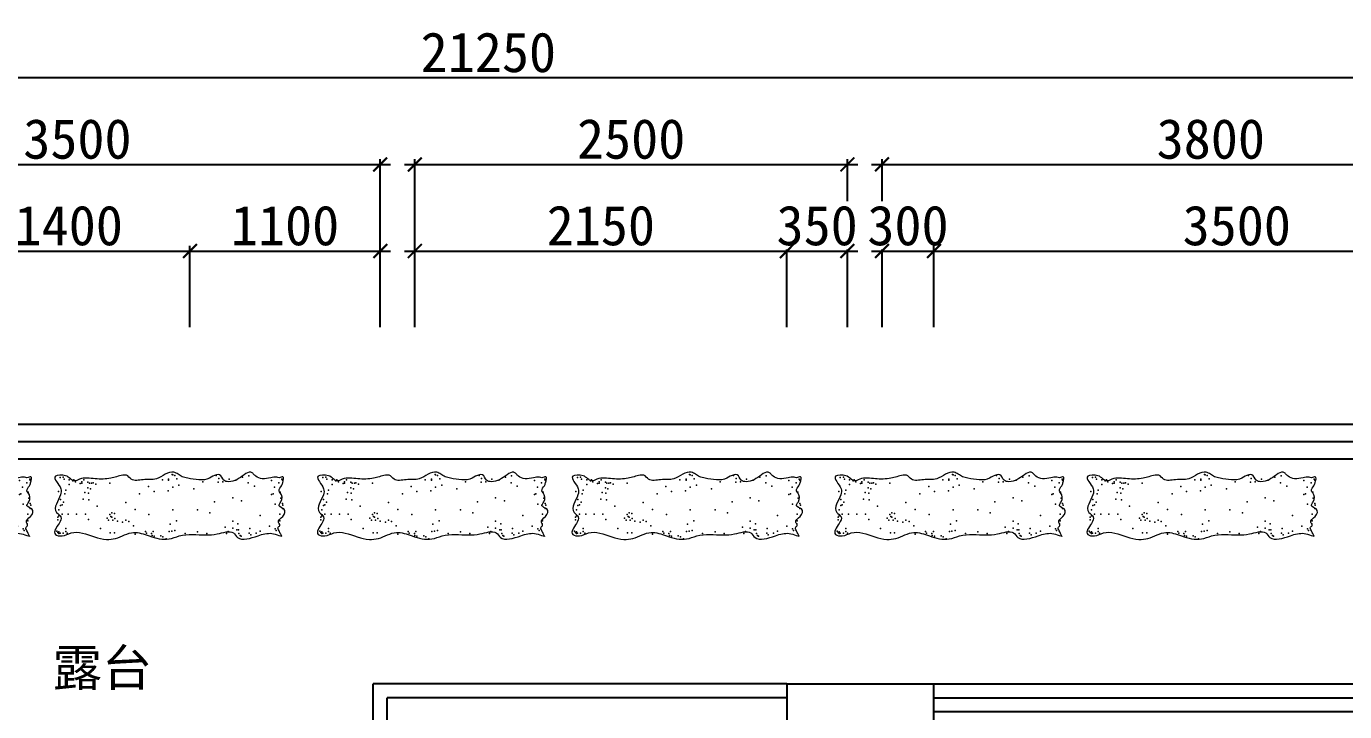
# Model space of a CAD drawing. Header units: millimetres. Extents: x -41640 to 3079702, y -5257903 to 68462.
# Drawn here: x -29616 to -21998, y 51537 to 55494 of the extents above; entities that cross this region are included whole.
import ezdxf

# ---------------------------------------------------------------- set-up
doc = ezdxf.new("R2010")
doc.units = ezdxf.units.MM
doc.header["$LTSCALE"] = 10
doc.layers.get('0').update_dxf_attribs({"color": 255})
doc.layers.get('Defpoints').update_dxf_attribs({"color": 255})
doc.layers.add('LIN植物', color=102, linetype='Continuous', lineweight=5)
doc.layers.add('标注', color=250, linetype='Continuous', lineweight=0)
doc.layers.add('WALL', color=255, linetype='Continuous')
doc.styles.get("Standard").update_dxf_attribs({"font": ''})
doc.styles.add('邓林', font='simhei.ttf')
doc.styles.get('Standard').set_extended_font_data('SimSun')
doc.dimstyles.get("Standard").update_dxf_attribs({"dimtxt": 0.18, "dimasz": 0.18, "dimexe": 0.18, "dimexo": 0.0625, "dimgap": 0.09, "dimtad": 0, "dimtih": 1, "dimtoh": 1, "dimdec": 4, "dimzin": 0, "dimdsep": 46, "dimtxsty": 'Standard', "dimcen": 0.09, "dimadec": 0, "dimazin": 0, "dimtfac": 1, "dimtdec": 4, "dimtofl": 0, "dimtmove": 0, "dimatfit": 3, "dimfxl": 1, "dimtolj": 1, "dimtzin": 0, "dimarcsym": 0})

# ---------------------------------------------------------------- blocks, each defined once
blk = doc.blocks.new('_ArchTick')
at = {"color": 0, "linetype": 'ByBlock', "const_width": 0.15}
blk.add_lwpolyline([(-0.5, -0.5), (0.5, 0.5)], dxfattribs=at)
blk = doc.blocks.new('*D518')
at = {"color": 8, "lineweight": -2}
for p, q in [((-31071.1, 53757), (-31071.1, 54727)), ((-27571.1, 53757), (-27571.1, 54727)), ((-31131.1, 54697), (-27511.1, 54697))]:
    blk.add_line(p, q, dxfattribs=at)
at = {"layer": 'Defpoints', "color": 0, "lineweight": 30}
for p in [(-27571.1, 54697), (-31071.1, 53697, 0), (-27571.1, 53697, 0)]:
    blk.add_point(p, dxfattribs=at)
at = {"color": 8, "lineweight": -2, "xscale": 80, "yscale": 80, "zscale": 80, "rotation": 180}
blk.add_blockref('_ArchTick', (-31071.1, 54697), dxfattribs=at)
at = {"color": 8, "lineweight": -2, "xscale": 80, "yscale": 80, "zscale": 80}
blk.add_blockref('_ArchTick', (-27571.1, 54697), dxfattribs=at)
at = {"color": 45, "insert": (-29321.1, 54843.3), "char_height": 230, "attachment_point": 5, "style": '邓林', "bg_fill": 3, "box_fill_scale": 1.1, "bg_fill_color": 256, "bg_fill_true_color": 13158600, "bg_fill_transparency": 5539552}
blk.add_mtext('3500', dxfattribs=at)
blk = doc.blocks.new('_Dot')
at = {"color": 0, "linetype": 'ByBlock', "lineweight": -2}
blk.add_line((-0.5, 0), (-1, 0), dxfattribs=at)
at = {"color": 0, "linetype": 'ByBlock', "const_width": 0.5}
blk.add_lwpolyline([(-0.25, 0, 1), (0.25, 0, 1)], format="xyb", close=True, dxfattribs=at)
blk = doc.blocks.new('DOT')
at = {"color": 0, "linetype": 'ByBlock'}
blk.add_line((-0.35, 0), (-1, 0), dxfattribs=at)
at = {"color": 0, "linetype": 'ByBlock', "const_width": 0.35}
blk.add_lwpolyline([(-0.175, 0, 1), (0.175, 0, 1)], format="xyb", close=True, dxfattribs=at)
blk = doc.blocks.new('*D519')
at = {"color": 8, "lineweight": -2}
for p, q in [((-27371.1, 53757), (-27371.1, 54727)), ((-24871.3, 53757), (-24871.3, 54727)), ((-27431.1, 54697), (-24811.3, 54697))]:
    blk.add_line(p, q, dxfattribs=at)
at = {"layer": 'Defpoints', "color": 0, "lineweight": 30}
for p in [(-24871.3, 54697), (-27371.1, 53697, 0), (-24871.3, 53697, 0)]:
    blk.add_point(p, dxfattribs=at)
at = {"color": 8, "lineweight": -2, "xscale": 80, "yscale": 80, "zscale": 80, "rotation": 180}
blk.add_blockref('_ArchTick', (-27371.1, 54697), dxfattribs=at)
at = {"color": 8, "lineweight": -2, "xscale": 80, "yscale": 80, "zscale": 80}
blk.add_blockref('_ArchTick', (-24871.3, 54697), dxfattribs=at)
at = {"color": 45, "insert": (-26121.2, 54843.3), "char_height": 230, "attachment_point": 5, "style": '邓林', "bg_fill": 3, "box_fill_scale": 1.1, "bg_fill_color": 256, "bg_fill_true_color": 13158600, "bg_fill_transparency": 14609552}
blk.add_mtext('2500', dxfattribs=at)
blk = doc.blocks.new('*D520')
at = {"color": 8, "lineweight": -2}
for p, q in [((-24671.3, 53757), (-24671.3, 54727)), ((-20871.3, 53757), (-20871.3, 54727)), ((-24731.3, 54697), (-20811.3, 54697))]:
    blk.add_line(p, q, dxfattribs=at)
at = {"layer": 'Defpoints', "color": 0, "lineweight": 30}
for p in [(-20871.3, 54697), (-24671.3, 53697, 0), (-20871.3, 53697, 0)]:
    blk.add_point(p, dxfattribs=at)
at = {"color": 8, "lineweight": -2, "xscale": 80, "yscale": 80, "zscale": 80, "rotation": 180}
blk.add_blockref('_ArchTick', (-24671.3, 54697), dxfattribs=at)
at = {"color": 8, "lineweight": -2, "xscale": 80, "yscale": 80, "zscale": 80}
blk.add_blockref('_ArchTick', (-20871.3, 54697), dxfattribs=at)
at = {"color": 45, "insert": (-22771.3, 54843.3), "char_height": 230, "attachment_point": 5, "style": '邓林', "bg_fill": 3, "box_fill_scale": 1.1, "bg_fill_color": 256, "bg_fill_true_color": 13158600, "bg_fill_transparency": 14614432}
blk.add_mtext('3800', dxfattribs=at)
blk = doc.blocks.new('*D522')
at = {"color": 8, "lineweight": -2}
for p, q in [((-16261.1, 55197), (-37631.3, 55197)), ((-37571.3, 53757), (-37571.3, 55227)), ((-16321.1, 53757), (-16321.1, 55227))]:
    blk.add_line(p, q, dxfattribs=at)
at = {"layer": 'Defpoints', "color": 0, "lineweight": 30}
for p in [(-37571.3, 55197), (-37571.3, 53697, 0), (-16321.1, 53697, 0)]:
    blk.add_point(p, dxfattribs=at)
at = {"color": 8, "lineweight": -2, "xscale": 80, "yscale": 80, "zscale": 80, "rotation": 180}
blk.add_blockref('_ArchTick', (-37571.3, 55197), dxfattribs=at)
at = {"color": 8, "lineweight": -2, "xscale": 80, "yscale": 80, "zscale": 80}
blk.add_blockref('_ArchTick', (-16321.1, 55197), dxfattribs=at)
at = {"color": 45, "insert": (-26946.2, 55343.3), "char_height": 230, "attachment_point": 5, "style": '邓林', "bg_fill": 3, "box_fill_scale": 1.1, "bg_fill_color": 256, "bg_fill_true_color": 13158600, "bg_fill_transparency": 12750096}
blk.add_mtext('21250', dxfattribs=at)
blk = doc.blocks.new('*D550')
at = {"color": 8, "lineweight": -2}
for p, q in [((-30131.1, 54197), (-28611.1, 54197)), ((-30071.1, 53757), (-30071.1, 54227)), ((-28671.1, 53757), (-28671.1, 54227))]:
    blk.add_line(p, q, dxfattribs=at)
at = {"layer": 'Defpoints', "color": 0, "lineweight": 30}
for p in [(-28671.1, 54197), (-30071.1, 53697, 0), (-28671.1, 53697, 0)]:
    blk.add_point(p, dxfattribs=at)
at = {"color": 8, "lineweight": -2, "xscale": 80, "yscale": 80, "zscale": 80, "rotation": 180}
blk.add_blockref('_ArchTick', (-30071.1, 54197), dxfattribs=at)
at = {"color": 8, "lineweight": -2, "xscale": 80, "yscale": 80, "zscale": 80}
blk.add_blockref('_ArchTick', (-28671.1, 54197), dxfattribs=at)
at = {"color": 45, "insert": (-29371.1, 54343.3), "char_height": 230, "attachment_point": 5, "style": '邓林', "bg_fill": 3, "box_fill_scale": 1.1, "bg_fill_color": 256, "bg_fill_true_color": 13158600, "bg_fill_transparency": 14704704}
blk.add_mtext('1400', dxfattribs=at)
blk = doc.blocks.new('*D551')
at = {"color": 8, "lineweight": -2}
for p, q in [((-28731.1, 54197), (-27511.1, 54197)), ((-28671.1, 53757), (-28671.1, 54227)), ((-27571.1, 53757), (-27571.1, 54227))]:
    blk.add_line(p, q, dxfattribs=at)
at = {"layer": 'Defpoints', "color": 0, "lineweight": 30}
for p in [(-27571.1, 54197), (-28671.1, 53697, 0), (-27571.1, 53697, 0)]:
    blk.add_point(p, dxfattribs=at)
at = {"color": 8, "lineweight": -2, "xscale": 80, "yscale": 80, "zscale": 80, "rotation": 180}
blk.add_blockref('_ArchTick', (-28671.1, 54197), dxfattribs=at)
at = {"color": 8, "lineweight": -2, "xscale": 80, "yscale": 80, "zscale": 80}
blk.add_blockref('_ArchTick', (-27571.1, 54197), dxfattribs=at)
at = {"color": 45, "insert": (-28121.1, 54343.3), "char_height": 230, "attachment_point": 5, "style": '邓林', "bg_fill": 3, "box_fill_scale": 1.1, "bg_fill_color": 256, "bg_fill_true_color": 13158600, "bg_fill_transparency": 5541100}
blk.add_mtext('1100', dxfattribs=at)
blk = doc.blocks.new('*D552')
at = {"color": 8, "lineweight": -2}
for p, q in [((-27431.1, 54197), (-25161.3, 54197)), ((-27371.1, 53757), (-27371.1, 54227)), ((-25221.3, 53757), (-25221.3, 54227))]:
    blk.add_line(p, q, dxfattribs=at)
at = {"layer": 'Defpoints', "color": 0, "lineweight": 30}
for p in [(-25221.3, 54197), (-27371.1, 53697, 0), (-25221.3, 53697, 0)]:
    blk.add_point(p, dxfattribs=at)
at = {"color": 8, "lineweight": -2, "xscale": 80, "yscale": 80, "zscale": 80, "rotation": 180}
blk.add_blockref('_ArchTick', (-27371.1, 54197), dxfattribs=at)
at = {"color": 8, "lineweight": -2, "xscale": 80, "yscale": 80, "zscale": 80}
blk.add_blockref('_ArchTick', (-25221.3, 54197), dxfattribs=at)
at = {"color": 45, "insert": (-26296.2, 54343.3), "char_height": 230, "attachment_point": 5, "style": '邓林', "bg_fill": 3, "box_fill_scale": 1.1, "bg_fill_color": 256, "bg_fill_true_color": 13158600, "bg_fill_transparency": 12750096}
blk.add_mtext('2150', dxfattribs=at)
blk = doc.blocks.new('*D553')
at = {"color": 8, "lineweight": -2}
for p, q in [((-25281.3, 54197), (-24811.3, 54197)), ((-25221.3, 53757), (-25221.3, 54227)), ((-24871.3, 53757), (-24871.3, 54227))]:
    blk.add_line(p, q, dxfattribs=at)
at = {"layer": 'Defpoints', "color": 0, "lineweight": 30}
for p in [(-25221.3, 53697, 0), (-24871.3, 53697, 0)]:
    blk.add_point(p, dxfattribs=at)
at = {"color": 45, "insert": (-25046.3, 54343.3), "char_height": 230, "attachment_point": 5, "style": '邓林', "bg_fill": 3, "box_fill_scale": 1.1, "bg_fill_color": 256, "bg_fill_true_color": 13158600, "bg_fill_transparency": 14719472}
blk.add_mtext('350', dxfattribs=at)
at = {"layer": 'Defpoints', "color": 0, "lineweight": 30}
blk.add_point((-24871.3, 54197), dxfattribs=at)
at = {"color": 8, "lineweight": -2, "xscale": 80, "yscale": 80, "zscale": 80, "rotation": 180}
blk.add_blockref('_ArchTick', (-25221.3, 54197), dxfattribs=at)
at = {"color": 8, "lineweight": -2, "xscale": 80, "yscale": 80, "zscale": 80}
blk.add_blockref('_ArchTick', (-24871.3, 54197), dxfattribs=at)
blk = doc.blocks.new('*D554')
at = {"color": 8, "lineweight": -2}
for p, q in [((-24731.3, 54197), (-24311.3, 54197)), ((-24671.3, 53757), (-24671.3, 54227)), ((-24371.3, 53757), (-24371.3, 54227))]:
    blk.add_line(p, q, dxfattribs=at)
at = {"layer": 'Defpoints', "color": 0, "lineweight": 30}
for p in [(-24671.3, 53697, 0), (-24371.3, 53697, 0)]:
    blk.add_point(p, dxfattribs=at)
at = {"color": 45, "insert": (-24521.3, 54343.3), "char_height": 230, "attachment_point": 5, "style": '邓林', "bg_fill": 3, "box_fill_scale": 1.1, "bg_fill_color": 256, "bg_fill_true_color": 13158600, "bg_fill_transparency": 5541616}
blk.add_mtext('300', dxfattribs=at)
at = {"layer": 'Defpoints', "color": 0, "lineweight": 30}
blk.add_point((-24371.3, 54197), dxfattribs=at)
at = {"color": 8, "lineweight": -2, "xscale": 80, "yscale": 80, "zscale": 80, "rotation": 180}
blk.add_blockref('_ArchTick', (-24671.3, 54197), dxfattribs=at)
at = {"color": 8, "lineweight": -2, "xscale": 80, "yscale": 80, "zscale": 80}
blk.add_blockref('_ArchTick', (-24371.3, 54197), dxfattribs=at)
blk = doc.blocks.new('*D555')
at = {"color": 8, "lineweight": -2}
for p, q in [((-24431.3, 54197), (-20811.3, 54197)), ((-24371.3, 53757), (-24371.3, 54227)), ((-20871.3, 53757), (-20871.3, 54227))]:
    blk.add_line(p, q, dxfattribs=at)
at = {"layer": 'Defpoints', "color": 0, "lineweight": 30}
for p in [(-20871.3, 54197), (-24371.3, 53697, 0), (-20871.3, 53697, 0)]:
    blk.add_point(p, dxfattribs=at)
at = {"color": 8, "lineweight": -2, "xscale": 80, "yscale": 80, "zscale": 80, "rotation": 180}
blk.add_blockref('_ArchTick', (-24371.3, 54197), dxfattribs=at)
at = {"color": 8, "lineweight": -2, "xscale": 80, "yscale": 80, "zscale": 80}
blk.add_blockref('_ArchTick', (-20871.3, 54197), dxfattribs=at)
at = {"color": 45, "insert": (-22621.3, 54343.3), "char_height": 230, "attachment_point": 5, "style": '邓林', "bg_fill": 3, "box_fill_scale": 1.1, "bg_fill_color": 256, "bg_fill_true_color": 13158600, "bg_fill_transparency": 5541616}
blk.add_mtext('3500', dxfattribs=at)
blk = doc.blocks.new('4545y')
at = {"layer": 'LIN植物', "color": 251, "ltscale": 100}
blk.add_open_spline([(934417.6, -2456740.6), (934417.6, -2456740.6), (934417.6, -2456740.6), (934417.6, -2456740.6), (934417.6, -2456740.6), (934417.6, -2456740.6), (934409.9, -2456763.2), (934394.6, -2456807.7), (934417.8, -2456883.1), (934449.6, -2456973.4), (934378.1, -2457010.4), (934407.6, -2457088.3), (934412.3, -2457181.6), (934400.5, -2457275.9), (934443.6, -2457372.3), (934419.4, -2457459.3), (934380.7, -2457558.5), (934429.6, -2457630.3), (934437.7, -2457706.2), (934417.3, -2457784.2), (934378.9, -2457873.6), (934420.8, -2457934.3), (934407.2, -2458003.4), (934354.4, -2457962.1), (934310.9, -2457939.4), (934271.7, -2458003.9), (934210.4, -2457952), (934145.7, -2457942.3), (934082.1, -2458015.7), (934079.2, -2457924.8), (934100.2, -2457900.2), (934119.2, -2457875.6), (934093.1, -2457830.1), (934104.8, -2457762.5), (934105.5, -2457680), (934084.6, -2457628.6), (934080.1, -2457583.3), (934120.3, -2457562.9), (934102.5, -2457493.9), (934115, -2457415.4), (934051.1, -2457354), (934077.9, -2457306.8), (934093.5, -2457285.1), (934105.7, -2457227.3), (934118.7, -2457152.5), (934080.3, -2457108.9), (934078, -2457069.2), (934113.2, -2457067), (934125.8, -2457005.4), (934093, -2456965.2), (934060, -2456916), (934075.7, -2456894.4), (934094, -2456881.6), (934106.7, -2456844.4), (934098.2, -2456806), (934090.6, -2456774.1), (934100.2, -2456752.9), (934080.7, -2456722.9), (934122.1, -2456734.4), (934143.8, -2456741.3), (934163.5, -2456761.5), (934190, -2456738.7), (934219.7, -2456734.1), (934254.5, -2456766), (934265.4, -2456712.6), (934311.1, -2456729), (934333.5, -2456769.7), (934358, -2456744.9), (934369.4, -2456765.6), (934385.9, -2456756.3), (934400.3, -2456749), (934412.2, -2456743.3), (934417.6, -2456740.6)], degree=3, knots=[0, 0, 0, 0, 0, 7.118735, 14.237469, 28.474939, 56.949877, 113.899754, 224.695421, 402.774148, 464.078728, 609.579652, 712.252982, 948.95997, 1045.851429, 1226.110888, 1370.821362, 1544.484223, 1625.810986, 1736.606653, 1950.569631, 2037.401062, 2098.678517, 2221.315264, 2293.068762, 2354.373341, 2545.697732, 2610.449349, 2753.215627, 2845.126274, 2898.882043, 2937.645712, 2988.632475, 3128.464403, 3268.295154, 3380.517583, 3412.762249, 3473.587673, 3581.205943, 3699.924312, 3870.73971, 3914.075777, 3960.318129, 4011.30601, 4204.775183, 4279.450715, 4306.321074, 4376.430419, 4422.351685, 4581.075814, 4646.021125, 4672.89901, 4707.326444, 4772.271755, 4848.274751, 4902.285102, 4924.443778, 4960.270648, 5025.317244, 5059.330399, 5117.250622, 5141.299743, 5238.2572, 5284.205635, 5337.962347, 5419.350583, 5494.05423, 5528.067384, 5559.422074, 5581.596625, 5622.550323, 5656.416534, 5656.416534, 5656.416534, 5656.416534], dxfattribs=at)
at = {"layer": 'LIN植物', "color": 250, "ltscale": 100}
for p in [(934105.4, -2456739.9), (934110.1, -2456737), (934124.3, -2456756.8), (934176.2, -2456748.4), (934209.2, -2456745.5), (934237.6, -2456737), (934247, -2456734.2), (934265.9, -2456737), (934296.6, -2456751.2), (934332, -2456751.2), (934348.5, -2456754), (934386.3, -2456771), (934112.5, -2456796.5), (934147.9, -2456779.5), (934185.6, -2456788), (934188, -2456796.5), (934242.3, -2456776.7), (934362.7, -2456807.8), (934376.8, -2456776.7), (934143.2, -2456889.9), (934303.7, -2456858.7), (934374.5, -2456915.3), (934388.6, -2456858.7), (934400.4, -2456881.4), (934400.4, -2456918.2), (934409.9, -2456909.7), (934086.5, -2456921), (934093.6, -2456955), (934110.1, -2456991.7), (934124.3, -2456923.8), (934223.4, -2456960.6), (934348.5, -2456980.4), (934381.6, -2456977.6), (934381.6, -2456986.1), (934402.8, -2456974.8), (934412.2, -2456969.1), (934417, -2456963.4), (934105.4, -2457028.5), (934119.6, -2457062.5), (934206.9, -2457008.7), (934334.3, -2457008.7), (934367.4, -2457051.2), (934372.1, -2457008.7), (934391, -2457034.2), (934402.8, -2457042.7), (934084.2, -2457099.3), (934100.7, -2457085.1), (934121.9, -2457088), (934228.1, -2457107.8), (934289.5, -2457133.3), (934119.6, -2457172.9), (934273, -2457201.2), (934393.4, -2457201.2), (934402.8, -2457150.2), (934157.3, -2457221), (934402.8, -2457269.1), (934079.4, -2457339.9), (934081.8, -2457337), (934084.2, -2457325.7), (934103, -2457314.4), (934138.4, -2457303.1), (934147.9, -2457337), (934273, -2457337), (934332, -2457317.2), (934350.9, -2457351.2), (934386.3, -2457325.7), (934388.6, -2457342.7), (934105.4, -2457359.7), (934107.8, -2457393.6), (934110.1, -2457359.7), (934169.1, -2457362.5), (934391, -2457356.8), (934414.6, -2457402.1), (934419.3, -2457390.8), (934431.1, -2457373.8), (934145.5, -2457470), (934171.5, -2457438.9), (934298.9, -2457467.2), (934391, -2457444.6), (934391, -2457487), (934400.4, -2457481.4), (934402.8, -2457453.1), (934412.2, -2457450.2), (934417, -2457438.9), (934185.6, -2457518.2), (934270.6, -2457543.6), (934360.3, -2457552.1), (934405.2, -2457543.6), (934232.9, -2457594.6), (934329.6, -2457594.6), (934334.3, -2457639.9), (934336.7, -2457577.6), (934339.1, -2457611.6), (934126.6, -2457682.3), (934289.5, -2457671), (934291.9, -2457656.8), (934298.9, -2457682.3), (934308.4, -2457676.6), (934313.1, -2457671), (934317.8, -2457696.5), (934320.2, -2457654), (934329.6, -2457665.3), (934329.6, -2457688), (934398.1, -2457656.8), (934398.1, -2457679.5), (934124.3, -2457772.9), (934126.6, -2457781.4), (934131.4, -2457758.7), (934251.7, -2457750.2), (934374.5, -2457733.3), (934107.8, -2457823.8), (934119.6, -2457835.1), (934121.9, -2457801.2), (934126.6, -2457792.7), (934126.6, -2457835.1), (934129, -2457843.6), (934152.6, -2457801.2), (934157.3, -2457787), (934178.6, -2457818.2), (934180.9, -2457798.3), (934214, -2457826.6), (934218.7, -2457795.5), (934296.6, -2457815.3), (934324.9, -2457798.3), (934107.8, -2457877.6), (934107.8, -2457903.1), (934114.8, -2457883.3), (934119.6, -2457869.1), (934133.7, -2457903.1), (934164.4, -2457922.9), (934185.6, -2457928.5), (934296.6, -2457863.4), (934296.6, -2457908.7), (934374.5, -2457922.9), (934391, -2457922.9), (934400.4, -2457914.4), (934093.6, -2457937), (934096, -2457954), (934105.4, -2457931.4), (934171.5, -2457962.5), (934216.3, -2457951.2), (934230.5, -2457934.2), (934244.7, -2457942.7), (934249.4, -2457951.2), (934273, -2457959.7), (934296.6, -2457942.7), (934306, -2457959.7), (934313.1, -2457965.3), (934327.3, -2457965.3), (934388.6, -2457971), (934393.4, -2457959.7), (934395.7, -2457965.3), (934400.4, -2457937), (934400.4, -2457954), (934402.8, -2457959.7)]:
    blk.add_point(p, dxfattribs=at)

msp = doc.modelspace()

# ---------------------------------------------------------------- linework, layer by layer
at = {"color": 45}
for p, q in [((-37811.3, 53197), (-16081.1, 53197)), ((-37571.3, 52997), (-16321.1, 52997)), ((-25221.3, 51697), (-27611.1, 51697)), ((-24371.3, 51697), (-20631.3, 51697))]:
    msp.add_line(p, q, dxfattribs=at)
at = {"color": 8}
for p, q in [((-37691.3, 53097), (-16201.1, 53097)), ((-25221.3, 51617), (-27531.1, 51617)), ((-24371.3, 51617), (-20711.3, 51617)), ((-24371.3, 51537), (-20791.3, 51537))]:
    msp.add_line(p, q, dxfattribs=at)
at = {"color": 45, "ltscale": 0.5}
msp.add_line((-27611.1, 51057), (-27611.1, 51697), dxfattribs=at)
at = {"color": 7}
for p, q in [((-25221.3, 51697), (-25221.3, 51457)), ((-25221.3, 51697), (-24371.3, 51697)), ((-24371.3, 51457), (-24371.3, 51697))]:
    msp.add_line(p, q, dxfattribs=at)
at = {"color": 8, "ltscale": 0.5}
msp.add_line((-27531.1, 51057), (-27531.1, 51617), dxfattribs=at)

# ---------------------------------------------------------------- block references
at = {"layer": '标注', "color": 8, "xscale": 1.05599999986589, "yscale": 1.05599999986589, "zscale": 1.055999999754131, "rotation": 270}
for p in [(2564720.9, 1039294.1, 0), (2566177.9, 1039294.1, 0), (2567696.7, 1039294.1, 0), (2569168, 1039294.1, 0), (2570686.8, 1039294.1, 0), (2572143.8, 1039294.1, 0)]:
    msp.add_blockref('4545y', p, dxfattribs=at)

# ---------------------------------------------------------------- texts
at = {"layer": 'WALL', "color": 45, "linetype": 'ByBlock', "insert": (-29466, 51896.4), "char_height": 211.2, "width": 1868.847, "attachment_point": 1, "style": '邓林'}
msp.add_mtext('露台', dxfattribs=at)

# ---------------------------------------------------------------- dimensions: what is measured, and where the dimension line sits
at = {"color": 45}
for base, p1, p2, picture, middle in [((-27571.1, 54697, 0), (-31071.1, 53697), (-27571.1, 53697), '*D518', (-29321.1, 54843.3, 0)), ((-24871.3, 54697, 0), (-27371.1, 53697), (-24871.3, 53697), '*D519', (-26121.2, 54843.3, 0)), ((-20871.3, 54697, 0), (-24671.3, 53697), (-20871.3, 53697), '*D520', (-22771.3, 54843.3, 0))]:
    dim = msp.add_linear_dim(base=base, p1=p1, p2=p2, dimstyle='Standard', override={"dimtxt": 230, "dimasz": 80, "dimexe": 30, "dimexo": 60, "dimgap": 30, "dimtad": 1, "dimtih": 0, "dimtoh": 0, "dimdec": 0, "dimzin": 8, "dimdsep": 44, "dimtxsty": '邓林', "dimblk": 'ArchTick', "dimcen": 2.5, "dimdle": 60, "dimclrd": 8, "dimclre": 8, "dimclrt": 45, "dimtdec": 0, "dimtofl": 1, "dimtmove": 1, "dimldrblk": 'Dot', "dimfxl": 5, "dimtfill": 1, "dimtolj": 0, "dimtzin": 8}, dxfattribs=at)
    dim.commit()
    dim.dimension.update_dxf_attribs({"geometry": picture, "text_midpoint": middle})

# ---------------------------------------------------------------- next in the draw order: dimensions: what is measured, and where the dimension line sits
dim = msp.add_linear_dim(base=(-37571.3, 55197, 0), p1=(-16321.1, 53697), p2=(-37571.3, 53697), dimstyle='Standard', override={"dimtxt": 230, "dimasz": 80, "dimexe": 30, "dimexo": 60, "dimgap": 30, "dimtad": 1, "dimtih": 0, "dimtoh": 0, "dimdec": 0, "dimzin": 8, "dimdsep": 44, "dimtxsty": '邓林', "dimblk": 'ArchTick', "dimcen": 2.5, "dimdle": 60, "dimclrd": 8, "dimclre": 8, "dimclrt": 45, "dimtdec": 0, "dimtofl": 1, "dimtmove": 1, "dimldrblk": 'Dot', "dimfxl": 5, "dimtfill": 1, "dimtolj": 0, "dimtzin": 8}, dxfattribs=at)
dim.commit()
dim.dimension.update_dxf_attribs({"geometry": '*D522', "text_midpoint": (-26946.2, 55343.3, 0)})

# ---------------------------------------------------------------- next in the draw order: dimensions: what is measured, and where the dimension line sits
for base, p1, p2, picture, middle in [((-28671.1, 54197, 0), (-30071.1, 53697), (-28671.1, 53697), '*D550', (-29371.1, 54343.3, 0)), ((-25221.3, 54197, 0), (-27371.1, 53697), (-25221.3, 53697), '*D552', (-26296.2, 54343.3, 0))]:
    dim = msp.add_linear_dim(base=base, p1=p1, p2=p2, dimstyle='Standard', override={"dimtxt": 230, "dimasz": 80, "dimexe": 30, "dimexo": 60, "dimgap": 30, "dimtad": 1, "dimtih": 0, "dimtoh": 0, "dimdec": 0, "dimzin": 8, "dimdsep": 44, "dimtxsty": '邓林', "dimblk": 'ArchTick', "dimcen": 2.5, "dimdle": 60, "dimclrd": 8, "dimclre": 8, "dimclrt": 45, "dimtdec": 0, "dimtofl": 1, "dimtmove": 1, "dimldrblk": 'Dot', "dimfxl": 5, "dimtfill": 1, "dimtolj": 0, "dimtzin": 8}, dxfattribs=at)
    dim.commit()
    dim.dimension.update_dxf_attribs({"geometry": picture, "text_midpoint": middle})

# ---------------------------------------------------------------- next in the draw order: dimensions: what is measured, and where the dimension line sits
dim = msp.add_linear_dim(base=(-27571.1, 54197, 0), p1=(-28671.1, 53697), p2=(-27571.1, 53697), dimstyle='Standard', override={"dimtxt": 230, "dimasz": 80, "dimexe": 30, "dimexo": 60, "dimgap": 30, "dimtad": 1, "dimtih": 0, "dimtoh": 0, "dimdec": 0, "dimzin": 8, "dimdsep": 44, "dimtxsty": '邓林', "dimblk": 'ArchTick', "dimcen": 2.5, "dimdle": 60, "dimclrd": 8, "dimclre": 8, "dimclrt": 45, "dimtdec": 0, "dimtofl": 1, "dimtmove": 1, "dimldrblk": 'Dot', "dimfxl": 5, "dimtfill": 1, "dimtolj": 0, "dimtzin": 8}, dxfattribs=at)
dim.commit()
dim.dimension.update_dxf_attribs({"geometry": '*D551', "text_midpoint": (-28121.1, 54343.3, 0)})
dim = msp.add_linear_dim(base=(-24871.3, 54197, 0), p1=(-25221.3, 53697), p2=(-24871.3, 53697), dimstyle='Standard', override={"dimtxt": 230, "dimasz": 80, "dimexe": 30, "dimexo": 60, "dimgap": 30, "dimtad": 1, "dimtih": 0, "dimtoh": 0, "dimdec": 0, "dimzin": 8, "dimdsep": 44, "dimtxsty": '邓林', "dimblk": 'ArchTick', "dimcen": 2.5, "dimdle": 60, "dimclrd": 8, "dimclre": 8, "dimclrt": 45, "dimtdec": 0, "dimtofl": 1, "dimtmove": 1, "dimldrblk": 'Dot', "dimfxl": 5, "dimtfill": 1, "dimtolj": 0, "dimtzin": 8}, dxfattribs=at)
dim.commit()
dim.dimension.update_dxf_attribs({"geometry": '*D553', "text_midpoint": (-25046.3, 54197, 0), "dimtype": 160})

# ---------------------------------------------------------------- next in the draw order: dimensions: what is measured, and where the dimension line sits
dim = msp.add_linear_dim(base=(-24371.3, 54197, 0), p1=(-24671.3, 53697), p2=(-24371.3, 53697), dimstyle='Standard', override={"dimtxt": 230, "dimasz": 80, "dimexe": 30, "dimexo": 60, "dimgap": 30, "dimtad": 1, "dimtih": 0, "dimtoh": 0, "dimdec": 0, "dimzin": 8, "dimdsep": 44, "dimtxsty": '邓林', "dimblk": 'ArchTick', "dimcen": 2.5, "dimdle": 60, "dimclrd": 8, "dimclre": 8, "dimclrt": 45, "dimtdec": 0, "dimtofl": 1, "dimtmove": 1, "dimldrblk": 'Dot', "dimfxl": 5, "dimtfill": 1, "dimtolj": 0, "dimtzin": 8}, dxfattribs=at)
dim.commit()
dim.dimension.update_dxf_attribs({"geometry": '*D554', "text_midpoint": (-24521.3, 54197, 0), "dimtype": 160})

# ---------------------------------------------------------------- next in the draw order: dimensions: what is measured, and where the dimension line sits
dim = msp.add_linear_dim(base=(-20871.3, 54197, 0), p1=(-24371.3, 53697), p2=(-20871.3, 53697), dimstyle='Standard', override={"dimtxt": 230, "dimasz": 80, "dimexe": 30, "dimexo": 60, "dimgap": 30, "dimtad": 1, "dimtih": 0, "dimtoh": 0, "dimdec": 0, "dimzin": 8, "dimdsep": 44, "dimtxsty": '邓林', "dimblk": 'ArchTick', "dimcen": 2.5, "dimdle": 60, "dimclrd": 8, "dimclre": 8, "dimclrt": 45, "dimtdec": 0, "dimtofl": 1, "dimtmove": 1, "dimldrblk": 'Dot', "dimfxl": 5, "dimtfill": 1, "dimtolj": 0, "dimtzin": 8}, dxfattribs=at)
dim.commit()
dim.dimension.update_dxf_attribs({"geometry": '*D555', "text_midpoint": (-22621.3, 54343.3, 0)})

doc.saveas('drawing.dxf')
